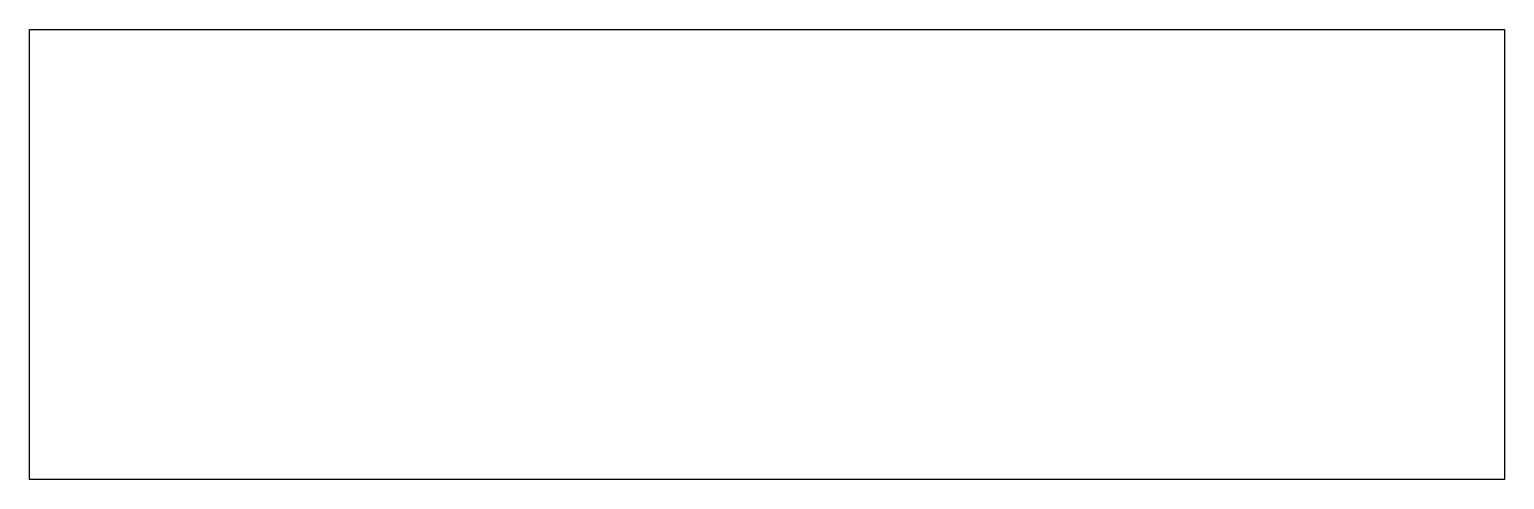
# Model space of a CAD drawing. Extents: x 1 to 1133, y 496 to 841.
import ezdxf

# ---------------------------------------------------------------- set-up
doc = ezdxf.new("R2010")
doc.units = 0
doc.layers.add('Ebene_1', color=7, linetype='CONTINUOUS')

msp = doc.modelspace()

# ---------------------------------------------------------------- linework, layer by layer
at = {"layer": 'Ebene_1', "color": 7}
msp.add_lwpolyline([(0.896193, 840.993549), (1132.962058, 840.993549), (1132.962058, 495.533382), (0.896193, 495.533382)], close=True, dxfattribs=at)

doc.saveas('drawing.dxf')
